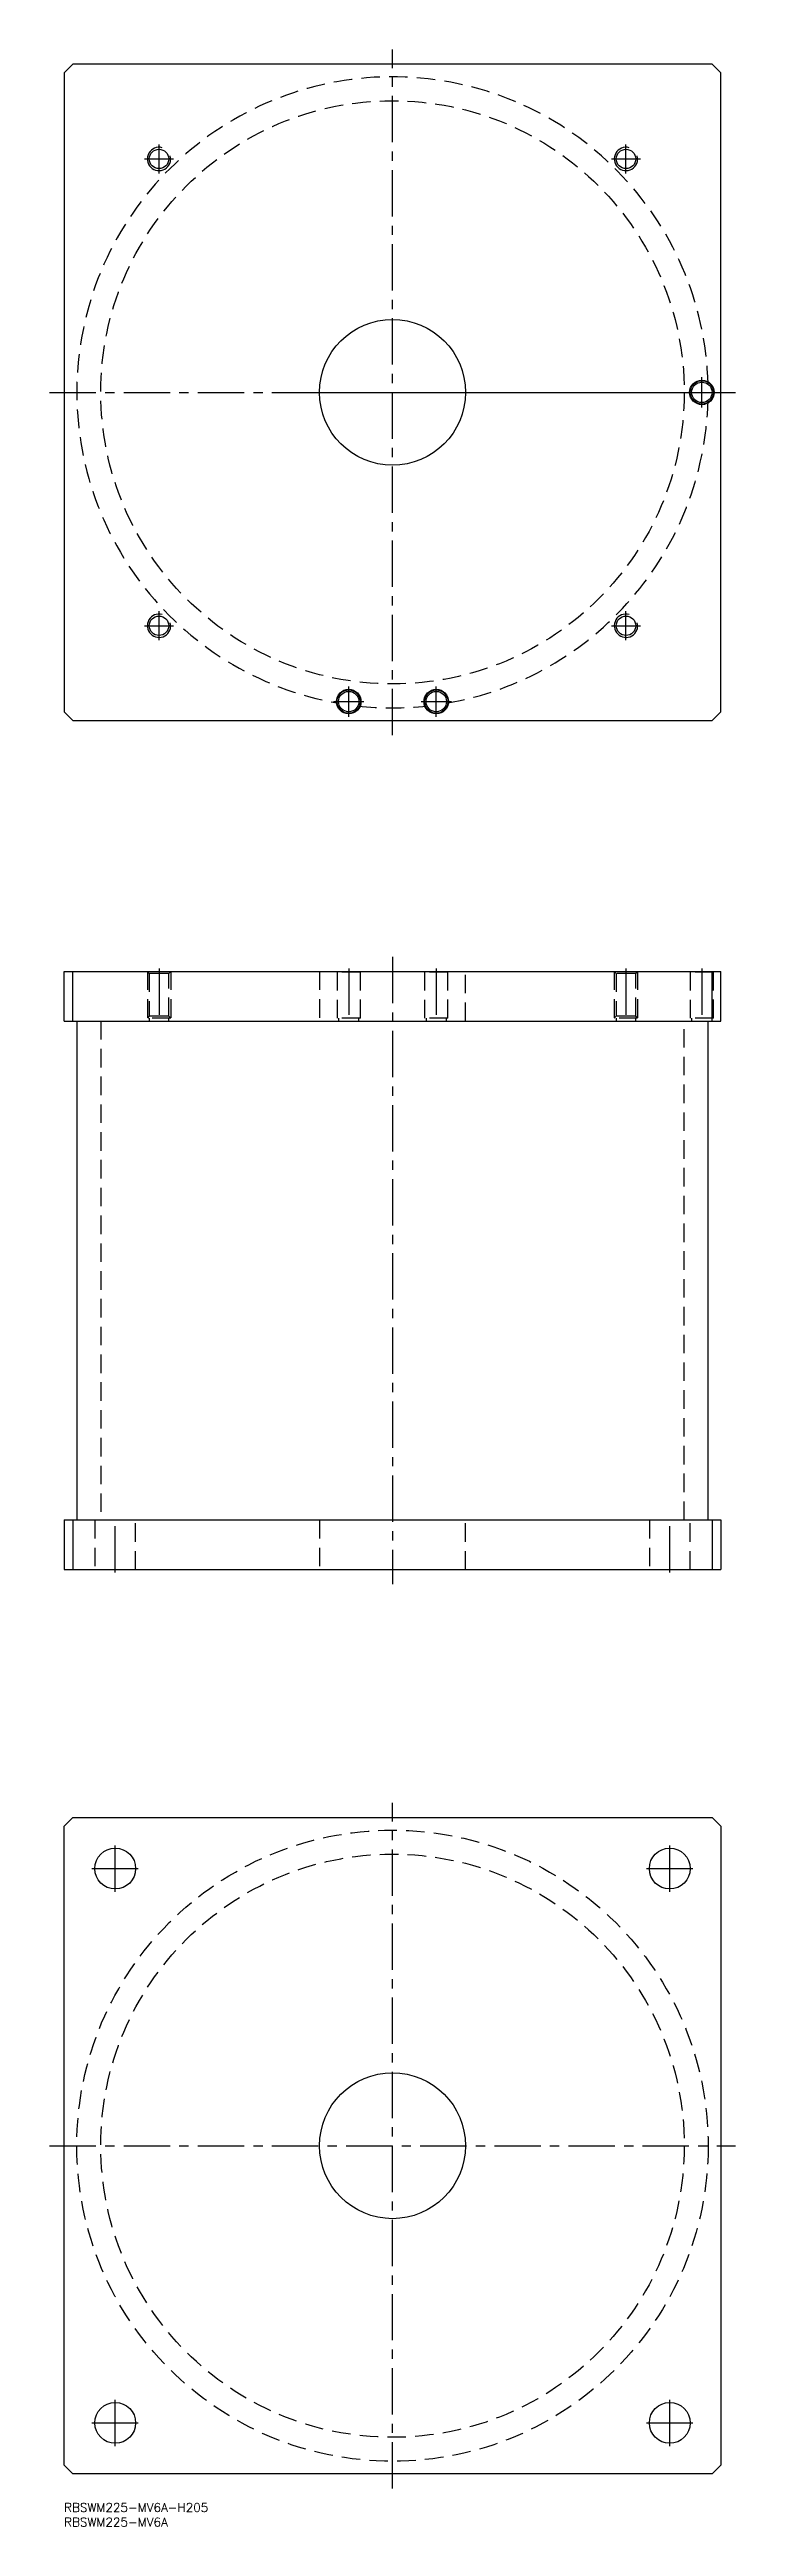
# Model space of a CAD drawing. Extents: x -5 to 230, y -8 to 841.
import ezdxf

# ---------------------------------------------------------------- set-up
doc = ezdxf.new("R2010")
doc.units = 0
doc.header["$LTSCALE"] = 0.5
doc.linetypes.add('CENTER', pattern=[50.8, 31.75, -6.35, 6.35, -6.35])
doc.linetypes.add('DASHED', pattern=[19.05, 12.7, -6.35])
for name, color, linetype in [('MSM_CENTER', 1, 'CENTER'), ('MSM_CONTINUOUS', 7, 'CONTINUOUS'), ('MSM_DASHED', 4, 'DASHED'), ('MSM_NARROW', 5, 'CONTINUOUS'), ('MSM_PART_NUMBER', 7, 'CONTINUOUS')]:
    doc.layers.add(name, color=color, linetype=linetype)
doc.styles.get("Standard").update_dxf_attribs({"font": 'txt.shx', "height": 3, "bigfont": 'bigfont.shx'})

msp = doc.modelspace()

# ---------------------------------------------------------------- linework, layer by layer
at = {"layer": 'MSM_CENTER'}
for p, q in [((112.5, 606), (112.5, 841)), ((32.5, 798.5), (32.5, 808.5)), ((192.5, 798.5), (192.5, 808.5)), ((27.5, 803.5), (37.5, 803.5)), ((187.5, 803.5), (197.5, 803.5)), ((-5, 723.5), (230, 723.5)), ((85, 723.5), (225, 723.5)), ((218.5, 718.3), (218.5, 728.7)), ((32.5, 638.5), (32.5, 648.5)), ((192.5, 638.5), (192.5, 648.5)), ((27.5, 643.5), (37.5, 643.5)), ((187.5, 643.5), (197.5, 643.5)), ((97.5, 612.3), (97.5, 622.7)), ((127.5, 612.3), (127.5, 622.7)), ((92.3, 617.5), (102.7, 617.5)), ((122.3, 617.5), (132.7, 617.5)), ((112.5, 530), (112.5, 315)), ((32.5, 526), (32.5, 507)), ((97.5, 526), (97.5, 507)), ((127.5, 526), (127.5, 507)), ((192.5, 526), (192.5, 507)), ((218.5, 526), (218.5, 507)), ((17.5, 319), (17.5, 338)), ((207.5, 319), (207.5, 338)), ((112.5, 5), (112.5, 240)), ((17.5, 209.5), (17.5, 225.5)), ((207.5, 209.5), (207.5, 225.5)), ((9.5, 217.5), (25.5, 217.5)), ((199.5, 217.5), (215.5, 217.5)), ((-5, 122.5), (230, 122.5)), ((17.5, 19.5), (17.5, 35.5)), ((207.5, 19.5), (207.5, 35.5)), ((9.5, 27.5), (25.5, 27.5)), ((199.5, 27.5), (215.5, 27.5))]:
    msp.add_line(p, q, dxfattribs=at)
at = {"layer": 'MSM_CONTINUOUS'}
for p, q in [((3, 836), (0, 833)), ((0, 833), (0, 614)), ((222, 836), (3, 836)), ((225, 833), (222, 836)), ((225, 614), (225, 833)), ((0, 614), (3, 611)), ((222, 611), (225, 614)), ((3, 611), (222, 611)), ((0, 525), (225, 525)), ((0, 508), (0, 525)), ((3, 508), (3, 525)), ((222, 508), (222, 525)), ((225, 508), (225, 525)), ((0, 508), (225, 508)), ((4.35, 508), (4.35, 337)), ((220.65, 337), (220.65, 508)), ((0, 337), (0, 320)), ((0, 337), (225, 337)), ((3, 337), (3, 320)), ((222, 337), (222, 320)), ((225, 337), (225, 320)), ((0, 320), (225, 320)), ((0, 232), (3, 235)), ((0, 13), (0, 232)), ((3, 235), (222, 235)), ((222, 235), (225, 232)), ((225, 232), (225, 13)), ((3, 10), (0, 13)), ((222, 10), (3, 10)), ((225, 13), (222, 10))]:
    msp.add_line(p, q, dxfattribs=at)
for centre, radius in [((32.5, 803.5), 3.3235), ((192.5, 803.5), 3.3235), ((112.5, 723.5), 25), ((218.5, 723.5), 4.2), ((218.5, 723.5), 4), ((218.5, 723.5), 3.5), ((32.5, 643.5), 3.3235), ((192.5, 643.5), 3.3235), ((97.5, 617.5), 4.2), ((97.5, 617.5), 4), ((97.5, 617.5), 3.5), ((127.5, 617.5), 4.2), ((127.5, 617.5), 4), ((127.5, 617.5), 3.5), ((17.5, 217.5), 7), ((207.5, 217.5), 7), ((112.5, 122.5), 25), ((17.5, 27.5), 7), ((207.5, 27.5), 7)]:
    msp.add_circle(centre, radius, dxfattribs=at)
at = {"layer": 'MSM_DASHED'}
for p, q in [((28.5, 525), (29.1765, 524.3235)), ((28.5, 525), (28.5, 509)), ((29.1765, 524.3235), (29.1765, 509.6765)), ((35.8235, 524.3235), (29.1765, 524.3235)), ((35.8235, 524.3235), (36.5, 525)), ((35.8235, 509.6765), (35.8235, 524.3235)), ((36.5, 525), (36.5, 509)), ((87.5, 525), (87.5, 508)), ((93.3, 525), (93.5, 524.8)), ((93.5, 524.8), (93.5, 509)), ((101.5, 524.8), (93.5, 524.8)), ((101.5, 524.8), (101.7, 525)), ((101.5, 509), (101.5, 524.8)), ((123.3, 525), (123.5, 524.8)), ((123.5, 524.8), (123.5, 509)), ((131.5, 524.8), (123.5, 524.8)), ((131.5, 524.8), (131.7, 525)), ((131.5, 509), (131.5, 524.8)), ((137.5, 508), (137.5, 525)), ((188.5, 525), (189.1765, 524.3235)), ((188.5, 525), (188.5, 509)), ((189.1765, 524.3235), (189.1765, 509.6765)), ((195.8235, 524.3235), (189.1765, 524.3235)), ((195.8235, 524.3235), (196.5, 525)), ((195.8235, 509.6765), (195.8235, 524.3235)), ((196.5, 525), (196.5, 509)), ((214.3, 525), (214.5, 524.8)), ((214.5, 524.8), (214.5, 509)), ((222.5, 524.8), (214.5, 524.8)), ((222.5, 524.8), (222.7, 525)), ((222.5, 509), (222.5, 524.8)), ((29.1765, 509.6765), (28.5, 509)), ((35.8235, 509.6765), (29.1765, 509.6765)), ((36.5, 509), (35.8235, 509.6765)), ((189.1765, 509.6765), (188.5, 509)), ((195.8235, 509.6765), (189.1765, 509.6765)), ((196.5, 509), (195.8235, 509.6765)), ((12.55, 508), (12.55, 337)), ((36.5, 509), (28.5, 509)), ((29.1765, 509), (29.1765, 508)), ((35.8235, 508), (35.8235, 509)), ((101.5, 509), (93.5, 509)), ((94, 509), (94, 508)), ((101, 508), (101, 509)), ((131.5, 509), (123.5, 509)), ((124, 509), (124, 508)), ((131, 508), (131, 509)), ((196.5, 509), (188.5, 509)), ((189.1765, 509), (189.1765, 508)), ((195.8235, 508), (195.8235, 509)), ((212.45, 337), (212.45, 508)), ((222.5, 509), (214.5, 509)), ((215, 509), (215, 508)), ((10.5, 337), (10.5, 320)), ((24.5, 320), (24.5, 337)), ((87.5, 337), (87.5, 320)), ((137.5, 320), (137.5, 337)), ((200.5, 337), (200.5, 320)), ((214.5, 320), (214.5, 337))]:
    msp.add_line(p, q, dxfattribs=at)
for centre, radius in [((112.5, 723.5), 99.95), ((112.5, 122.5), 108.15), ((112.5, 122.5), 99.95)]:
    msp.add_circle(centre, radius, dxfattribs=at)
for start, end in [(1.4779495, 260.1752039), (279.8247961, 358.5220505), (263.7159672, 276.2840328)]:
    msp.add_arc((112.5, 723.5), 108.15, start, end, dxfattribs=at)
at = {"layer": 'MSM_NARROW'}
for centre in [(32.5, 803.5), (192.5, 803.5), (32.5, 643.5), (192.5, 643.5)]:
    msp.add_arc(centre, 4, 75, 15, dxfattribs=at)

# ---------------------------------------------------------------- texts
at = {"layer": 'MSM_PART_NUMBER'}
for s, p in [('RBSWM225-MV6A-H205', (0, -3)), ('RBSWM225-MV6A', (0, -8))]:
    msp.add_text(s, height=3, dxfattribs=at).set_placement(p)

doc.saveas('drawing.dxf')
